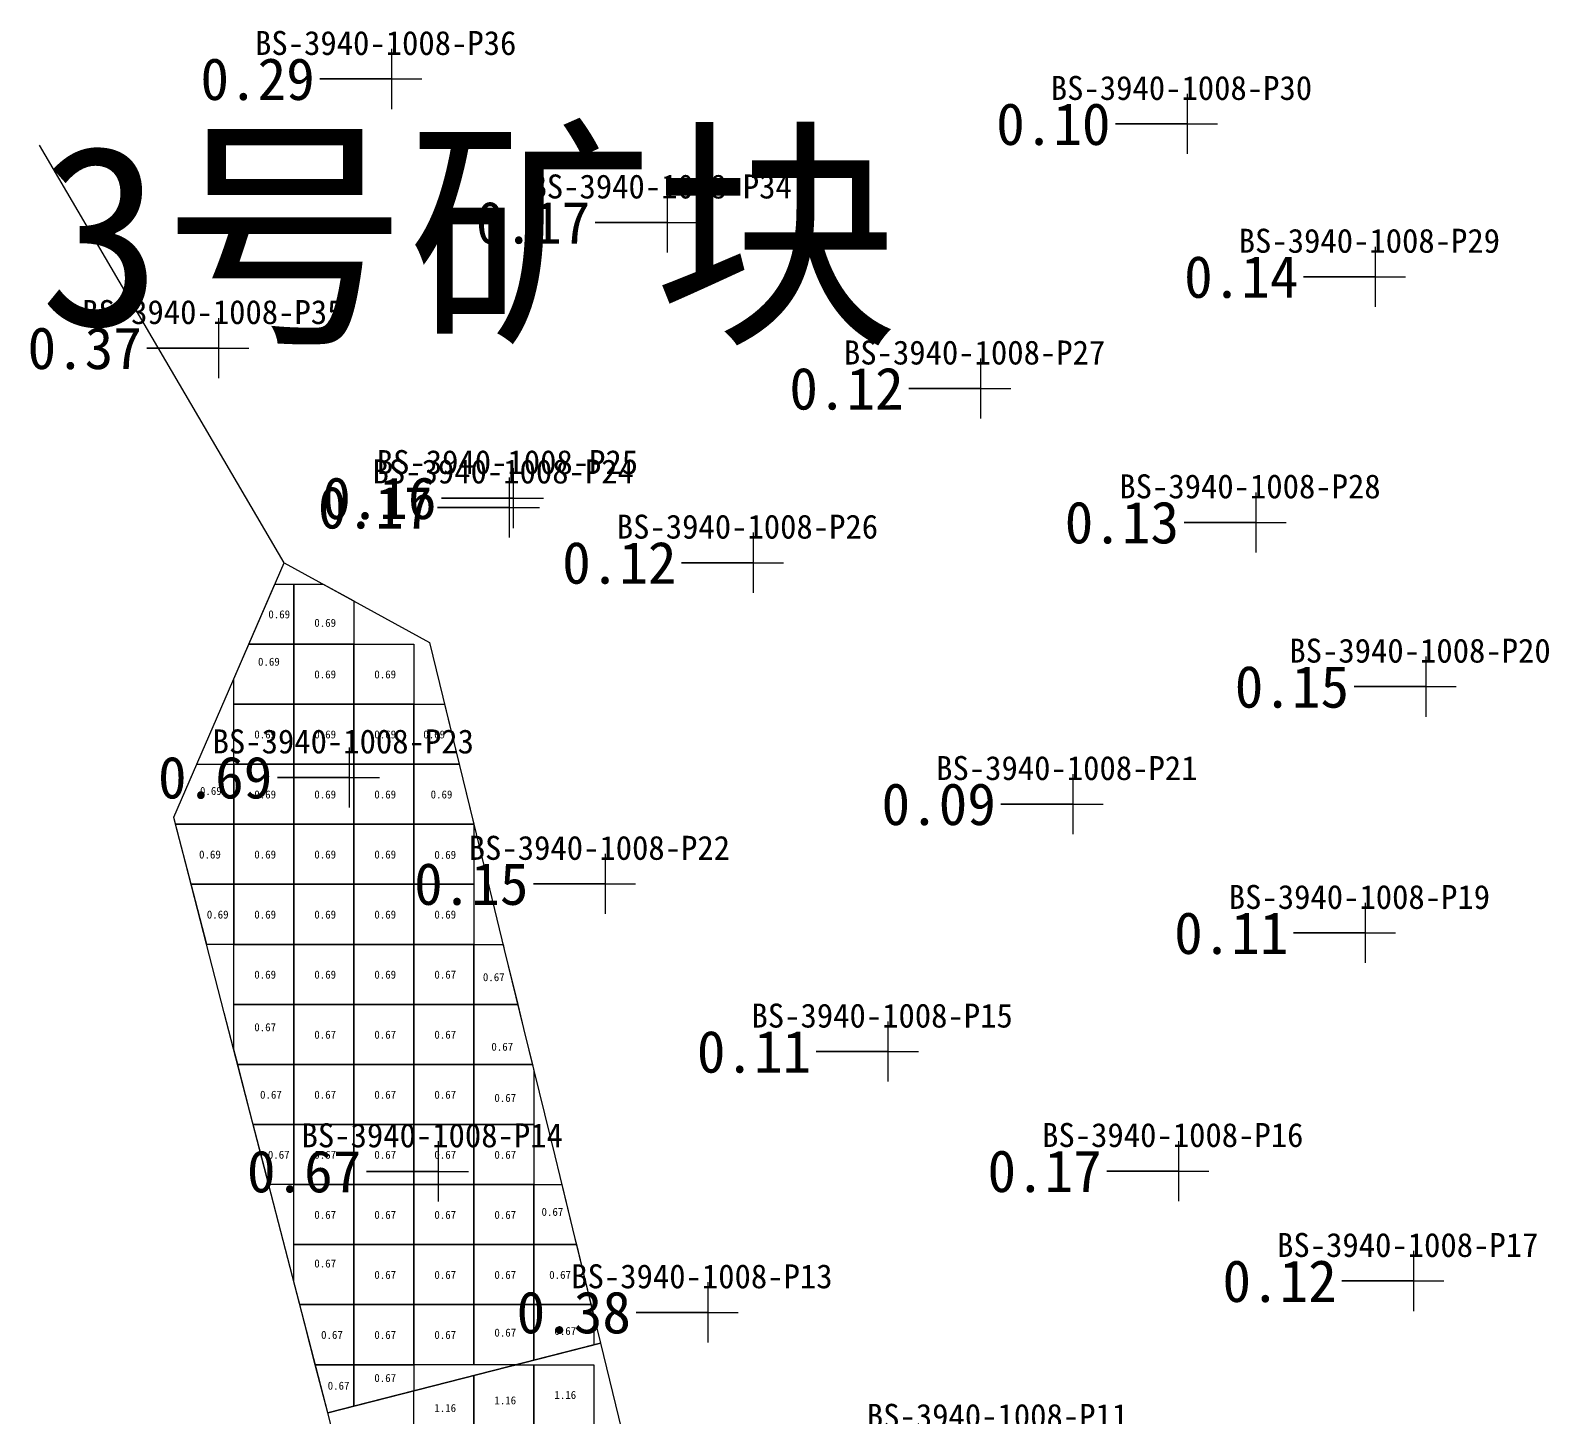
# Model space of a CAD drawing. Header units: metres. Extents: x 470001 to 470177, y 4349638 to 4349825.
# Drawn here: x 470088.92 to 470114.37, y 4349756.38 to 4349779.47 of the extents above; entities that cross this region are included whole.
import ezdxf

# ---------------------------------------------------------------- set-up
doc = ezdxf.new("R2010")
doc.units = ezdxf.units.M
for name, color, linetype in [('0.500-1.000', 4, 'Continuous'), ('1.000-1.500', 5, 'Continuous'), ('点', 7, 'Continuous'), ('爆区方格网', 7, 'Continuous'), ('钻孔', 7, 'Continuous')]:
    doc.layers.add(name, color=color, linetype=linetype)
doc.styles.add('CN_TTF', font='simsunb.ttf')

msp = doc.modelspace()

# ---------------------------------------------------------------- linework, layer by layer
at = {"color": 7}
msp.add_line((470093.143, 4349770.611), (470089.068, 4349777.566), dxfattribs=at)
at = {"layer": '0.500-1.000', "color": 4, "lineweight": 30}
msp.add_lwpolyline([(470096.871, 4349757.221), (470093.868, 4349756.452), (470092.145, 4349763.118), (470091.304, 4349766.375), (470093.143, 4349770.611), (470095.562, 4349769.284), (470096.341, 4349766.095), (470096.401, 4349765.847), (470096.81, 4349764.172), (470097.132, 4349762.854), (470097.649, 4349760.737), (470097.986, 4349759.355), (470098.411, 4349757.616), (470096.871, 4349757.221)], close=True, dxfattribs=at)
at = {"layer": '1.000-1.500', "color": 5, "lineweight": 30}
msp.add_lwpolyline([(470098.411, 4349757.616), (470098.812, 4349755.969), (470101.368, 4349754.835), (470101.13, 4349754.474), (470098.153, 4349749.95), (470102.645, 4349747.444), (470100.621, 4349743.027), (470106.299, 4349739.782), (470109.856, 4349729.218), (470114.373, 4349727.421), (470110.826, 4349722.422), (470110.138, 4349718.026), (470107.154, 4349716.026), (470103.459, 4349714.397), (470104.254, 4349720.146), (470106.075, 4349727.256), (470101.011, 4349728.805), (470100.433, 4349731.043), (470099.259, 4349735.588), (470097.55, 4349742.202), (470095.716, 4349749.299), (470093.868, 4349756.452), (470096.871, 4349757.221), (470098.411, 4349757.616)], close=True, dxfattribs=at)
at = {"layer": '点', "color": 138, "true_color": 0x004c4c}
for p, q in [((470094.937, 4349778.168), (470094.937, 4349779.168)), ((470094.437, 4349778.668), (470095.437, 4349778.668)), ((470108.195, 4349777.419), (470108.195, 4349778.419)), ((470107.695, 4349777.919), (470108.695, 4349777.919)), ((470099.526, 4349775.778), (470099.526, 4349776.778)), ((470099.026, 4349776.278), (470100.026, 4349776.278)), ((470111.326, 4349774.874), (470111.326, 4349775.874)), ((470110.826, 4349775.374), (470111.826, 4349775.374)), ((470092.056, 4349773.687), (470092.056, 4349774.687)), ((470091.556, 4349774.187), (470092.556, 4349774.187)), ((470104.749, 4349773.013), (470104.749, 4349774.013)), ((470104.249, 4349773.513), (470105.249, 4349773.513)), ((470096.895, 4349771.032), (470096.895, 4349772.032)), ((470096.965, 4349771.188), (470096.965, 4349772.188)), ((470109.337, 4349770.784), (470109.337, 4349771.784)), ((470096.395, 4349771.532), (470097.395, 4349771.532)), ((470096.465, 4349771.688), (470097.465, 4349771.688)), ((470108.837, 4349771.284), (470109.837, 4349771.284)), ((470100.964, 4349770.113), (470100.964, 4349771.113)), ((470100.464, 4349770.613), (470101.464, 4349770.613)), ((470112.17, 4349768.048), (470112.17, 4349769.048)), ((470111.67, 4349768.548), (470112.67, 4349768.548)), ((470094.23, 4349766.536), (470094.23, 4349767.536)), ((470093.73, 4349767.036), (470094.73, 4349767.036)), ((470106.285, 4349766.093), (470106.285, 4349767.093)), ((470105.785, 4349766.593), (470106.785, 4349766.593)), ((470098.497, 4349764.764), (470098.497, 4349765.764)), ((470097.997, 4349765.264), (470098.997, 4349765.264)), ((470111.16, 4349763.946), (470111.16, 4349764.946)), ((470110.66, 4349764.446), (470111.66, 4349764.446)), ((470103.208, 4349761.97), (470103.208, 4349762.97)), ((470102.708, 4349762.47), (470103.708, 4349762.47)), ((470095.712, 4349759.976), (470095.712, 4349760.976)), ((470108.05, 4349759.981), (470108.05, 4349760.981)), ((470095.212, 4349760.476), (470096.212, 4349760.476)), ((470107.55, 4349760.481), (470108.55, 4349760.481)), ((470111.965, 4349758.15), (470111.965, 4349759.15)), ((470100.205, 4349757.628), (470100.205, 4349758.628)), ((470111.465, 4349758.65), (470112.465, 4349758.65)), ((470099.705, 4349758.128), (470100.705, 4349758.128))]:
    msp.add_line(p, q, dxfattribs=at)
at = {"layer": '爆区方格网', "color": 4}
for points in [[(470093.304, 4349770.256), (470093.304, 4349769.256), (470092.555, 4349769.256), (470092.989, 4349770.256), (470093.304, 4349770.256)], [(470094.304, 4349769.256), (470093.304, 4349769.256), (470093.304, 4349770.256), (470093.791, 4349770.256), (470094.304, 4349769.975), (470094.304, 4349769.256)], [(470093.304, 4349769.256), (470093.304, 4349768.256), (470092.304, 4349768.256), (470092.304, 4349768.678), (470092.555, 4349769.256), (470093.304, 4349769.256)], [(470093.304, 4349768.256), (470093.304, 4349769.256), (470094.304, 4349769.256), (470094.304, 4349768.256), (470093.304, 4349768.256)], [(470094.304, 4349768.256), (470094.304, 4349769.256), (470095.304, 4349769.256), (470095.304, 4349768.256), (470094.304, 4349768.256)], [(470092.304, 4349767.256), (470092.304, 4349768.256), (470093.304, 4349768.256), (470093.304, 4349767.256), (470092.304, 4349767.256)], [(470093.304, 4349767.256), (470093.304, 4349768.256), (470094.304, 4349768.256), (470094.304, 4349767.256), (470093.304, 4349767.256)], [(470094.304, 4349767.256), (470094.304, 4349768.256), (470095.304, 4349768.256), (470095.304, 4349767.256), (470094.304, 4349767.256)], [(470095.304, 4349767.256), (470095.304, 4349768.256), (470095.813, 4349768.256), (470096.058, 4349767.256), (470095.304, 4349767.256)], [(470092.304, 4349767.256), (470092.304, 4349766.256), (470091.334, 4349766.256), (470091.304, 4349766.375), (470091.686, 4349767.256), (470092.304, 4349767.256)], [(470092.304, 4349766.256), (470092.304, 4349767.256), (470093.304, 4349767.256), (470093.304, 4349766.256), (470092.304, 4349766.256)], [(470093.304, 4349766.256), (470093.304, 4349767.256), (470094.304, 4349767.256), (470094.304, 4349766.256), (470093.304, 4349766.256)], [(470094.304, 4349766.256), (470094.304, 4349767.256), (470095.304, 4349767.256), (470095.304, 4349766.256), (470094.304, 4349766.256)], [(470095.304, 4349766.256), (470095.304, 4349767.256), (470096.058, 4349767.256), (470096.302, 4349766.256), (470095.304, 4349766.256)], [(470092.304, 4349766.256), (470092.304, 4349765.256), (470091.593, 4349765.256), (470091.334, 4349766.256), (470092.304, 4349766.256)], [(470092.304, 4349765.256), (470092.304, 4349766.256), (470093.304, 4349766.256), (470093.304, 4349765.256), (470092.304, 4349765.256)], [(470093.304, 4349765.256), (470093.304, 4349766.256), (470094.304, 4349766.256), (470094.304, 4349765.256), (470093.304, 4349765.256)], [(470094.304, 4349765.256), (470094.304, 4349766.256), (470095.304, 4349766.256), (470095.304, 4349765.256), (470094.304, 4349765.256)], [(470096.304, 4349765.256), (470095.304, 4349765.256), (470095.304, 4349766.256), (470096.302, 4349766.256), (470096.304, 4349766.247), (470096.304, 4349765.256)], [(470092.304, 4349765.256), (470092.304, 4349764.256), (470091.851, 4349764.256), (470091.593, 4349765.256), (470092.304, 4349765.256)], [(470092.304, 4349764.256), (470092.304, 4349765.256), (470093.304, 4349765.256), (470093.304, 4349764.256), (470092.304, 4349764.256)], [(470093.304, 4349764.256), (470093.304, 4349765.256), (470094.304, 4349765.256), (470094.304, 4349764.256), (470093.304, 4349764.256)], [(470094.304, 4349764.256), (470094.304, 4349765.256), (470095.304, 4349765.256), (470095.304, 4349764.256), (470094.304, 4349764.256)], [(470095.304, 4349764.256), (470095.304, 4349765.256), (470096.304, 4349765.256), (470096.304, 4349764.256), (470095.304, 4349764.256)], [(470092.304, 4349763.256), (470092.304, 4349764.256), (470093.304, 4349764.256), (470093.304, 4349763.256), (470092.304, 4349763.256)], [(470093.304, 4349763.256), (470093.304, 4349764.256), (470094.304, 4349764.256), (470094.304, 4349763.256), (470093.304, 4349763.256)], [(470094.304, 4349763.256), (470094.304, 4349764.256), (470095.304, 4349764.256), (470095.304, 4349763.256), (470094.304, 4349763.256)], [(470095.304, 4349763.256), (470095.304, 4349764.256), (470096.304, 4349764.256), (470096.304, 4349763.256), (470095.304, 4349763.256)], [(470096.304, 4349763.256), (470096.304, 4349764.256), (470096.79, 4349764.256), (470096.81, 4349764.172), (470097.034, 4349763.256), (470096.304, 4349763.256)], [(470092.304, 4349763.256), (470093.304, 4349763.256), (470093.304, 4349762.256), (470092.368, 4349762.256), (470092.304, 4349762.505), (470092.304, 4349763.256)], [(470093.304, 4349762.256), (470093.304, 4349763.256), (470094.304, 4349763.256), (470094.304, 4349762.256), (470093.304, 4349762.256)], [(470094.304, 4349762.256), (470094.304, 4349763.256), (470095.304, 4349763.256), (470095.304, 4349762.256), (470094.304, 4349762.256)], [(470095.304, 4349762.256), (470095.304, 4349763.256), (470096.304, 4349763.256), (470096.304, 4349762.256), (470095.304, 4349762.256)], [(470096.304, 4349762.256), (470096.304, 4349763.256), (470097.034, 4349763.256), (470097.132, 4349762.854), (470097.278, 4349762.256), (470096.304, 4349762.256)], [(470093.304, 4349762.256), (470093.304, 4349761.256), (470092.626, 4349761.256), (470092.368, 4349762.256), (470093.304, 4349762.256)], [(470093.304, 4349761.256), (470093.304, 4349762.256), (470094.304, 4349762.256), (470094.304, 4349761.256), (470093.304, 4349761.256)], [(470094.304, 4349761.256), (470094.304, 4349762.256), (470095.304, 4349762.256), (470095.304, 4349761.256), (470094.304, 4349761.256)], [(470095.304, 4349761.256), (470095.304, 4349762.256), (470096.304, 4349762.256), (470096.304, 4349761.256), (470095.304, 4349761.256)], [(470097.304, 4349761.256), (470096.304, 4349761.256), (470096.304, 4349762.256), (470097.278, 4349762.256), (470097.304, 4349762.15), (470097.304, 4349761.256)], [(470093.304, 4349761.256), (470093.304, 4349760.256), (470092.885, 4349760.256), (470092.626, 4349761.256), (470093.304, 4349761.256)], [(470093.304, 4349760.256), (470093.304, 4349761.256), (470094.304, 4349761.256), (470094.304, 4349760.256), (470093.304, 4349760.256)], [(470094.304, 4349760.256), (470094.304, 4349761.256), (470095.304, 4349761.256), (470095.304, 4349760.256), (470094.304, 4349760.256)], [(470095.304, 4349760.256), (470095.304, 4349761.256), (470096.304, 4349761.256), (470096.304, 4349760.256), (470095.304, 4349760.256)], [(470096.304, 4349760.256), (470096.304, 4349761.256), (470097.304, 4349761.256), (470097.304, 4349760.256), (470096.304, 4349760.256)], [(470093.304, 4349759.256), (470093.304, 4349760.256), (470094.304, 4349760.256), (470094.304, 4349759.256), (470093.304, 4349759.256)], [(470094.304, 4349759.256), (470094.304, 4349760.256), (470095.304, 4349760.256), (470095.304, 4349759.256), (470094.304, 4349759.256)], [(470095.304, 4349759.256), (470095.304, 4349760.256), (470096.304, 4349760.256), (470096.304, 4349759.256), (470095.304, 4349759.256)], [(470096.304, 4349759.256), (470096.304, 4349760.256), (470097.304, 4349760.256), (470097.304, 4349759.256), (470096.304, 4349759.256)], [(470097.304, 4349759.256), (470097.304, 4349760.256), (470097.766, 4349760.256), (470097.986, 4349759.355), (470098.01, 4349759.256), (470097.304, 4349759.256)], [(470093.304, 4349759.256), (470094.304, 4349759.256), (470094.304, 4349758.256), (470093.402, 4349758.256), (470093.304, 4349758.634), (470093.304, 4349759.256)], [(470094.304, 4349758.256), (470094.304, 4349759.256), (470095.304, 4349759.256), (470095.304, 4349758.256), (470094.304, 4349758.256)], [(470095.304, 4349758.256), (470095.304, 4349759.256), (470096.304, 4349759.256), (470096.304, 4349758.256), (470095.304, 4349758.256)], [(470096.304, 4349758.256), (470096.304, 4349759.256), (470097.304, 4349759.256), (470097.304, 4349758.256), (470096.304, 4349758.256)], [(470097.304, 4349758.256), (470097.304, 4349759.256), (470098.01, 4349759.256), (470098.254, 4349758.256), (470097.304, 4349758.256)], [(470094.304, 4349758.256), (470094.304, 4349757.256), (470093.66, 4349757.256), (470093.402, 4349758.256), (470094.304, 4349758.256)], [(470094.304, 4349757.256), (470094.304, 4349758.256), (470095.304, 4349758.256), (470095.304, 4349757.256), (470094.304, 4349757.256)], [(470095.304, 4349757.256), (470095.304, 4349758.256), (470096.304, 4349758.256), (470096.304, 4349757.256), (470095.304, 4349757.256)], [(470096.304, 4349757.256), (470096.304, 4349758.256), (470097.304, 4349758.256), (470097.304, 4349757.332), (470097.007, 4349757.256), (470096.304, 4349757.256)], [(470098.304, 4349757.588), (470097.304, 4349757.332), (470097.304, 4349758.256), (470098.254, 4349758.256), (470098.304, 4349758.053), (470098.304, 4349757.588)], [(470094.304, 4349757.256), (470094.304, 4349756.563), (470093.868, 4349756.452), (470093.66, 4349757.256), (470094.304, 4349757.256)], [(470094.304, 4349757.256), (470095.304, 4349757.256), (470095.304, 4349756.82), (470094.304, 4349756.563), (470094.304, 4349757.256)]]:
    msp.add_lwpolyline(points, close=True, dxfattribs=at)
at = {"layer": '爆区方格网', "color": 5}
for points in [[(470097.304, 4349757.256), (470097.304, 4349756.256), (470096.304, 4349756.256), (470096.304, 4349757.076), (470096.871, 4349757.221), (470097.007, 4349757.256), (470097.304, 4349757.256)], [(470097.304, 4349756.256), (470097.304, 4349757.256), (470098.304, 4349757.256), (470098.304, 4349756.256), (470097.304, 4349756.256)], [(470096.304, 4349756.256), (470095.304, 4349756.256), (470095.304, 4349756.82), (470096.304, 4349757.076), (470096.304, 4349756.256)]]:
    msp.add_lwpolyline(points, close=True, dxfattribs=at)
at = {"layer": '钻孔', "color": 8, "lineweight": 35}
for p, q in [((470094.937, 4349778.668), (470093.737, 4349778.668)), ((470108.195, 4349777.919), (470106.995, 4349777.919)), ((470099.526, 4349776.278), (470098.326, 4349776.278)), ((470111.326, 4349775.374), (470110.126, 4349775.374)), ((470092.056, 4349774.187), (470090.856, 4349774.187)), ((470104.749, 4349773.513), (470103.549, 4349773.513)), ((470096.895, 4349771.532), (470095.695, 4349771.532)), ((470096.965, 4349771.688), (470095.765, 4349771.688)), ((470109.337, 4349771.284), (470108.137, 4349771.284)), ((470100.964, 4349770.613), (470099.764, 4349770.613)), ((470112.17, 4349768.548), (470110.97, 4349768.548)), ((470106.285, 4349766.593), (470105.085, 4349766.593)), ((470098.497, 4349765.264), (470097.297, 4349765.264)), ((470111.16, 4349764.446), (470109.96, 4349764.446)), ((470103.208, 4349762.47), (470102.008, 4349762.47)), ((470108.05, 4349760.481), (470106.85, 4349760.481)), ((470111.965, 4349758.65), (470110.765, 4349758.65)), ((470100.205, 4349758.128), (470099.005, 4349758.128))]:
    msp.add_line(p, q, dxfattribs=at)
at = {"layer": '钻孔', "color": 4, "lineweight": 35}
for p, q in [((470094.23, 4349767.036), (470093.03, 4349767.036)), ((470095.712, 4349760.476), (470094.512, 4349760.476))]:
    msp.add_line(p, q, dxfattribs=at)

# ---------------------------------------------------------------- texts
at = {"color": 4, "style": 'CN_TTF'}
for s, p in [('0.69', (470092.878, 4349769.686)), ('0.69', (470093.644, 4349769.545)), ('0.69', (470092.706, 4349768.897)), ('0.69', (470093.644, 4349768.686)), ('0.69', (470094.644, 4349768.686)), ('0.69', (470092.644, 4349767.686)), ('0.69', (470093.644, 4349767.686)), ('0.69', (470094.644, 4349767.686)), ('0.69', (470095.46, 4349767.686)), ('0.69', (470091.739, 4349766.745)), ('0.69', (470092.644, 4349766.686)), ('0.69', (470093.644, 4349766.686)), ('0.69', (470094.644, 4349766.686)), ('0.69', (470095.582, 4349766.686)), ('0.69', (470091.724, 4349765.686)), ('0.69', (470092.644, 4349765.686)), ('0.69', (470093.644, 4349765.686)), ('0.69', (470094.644, 4349765.686)), ('0.69', (470095.644, 4349765.682)), ('0.69', (470091.853, 4349764.686)), ('0.69', (470092.644, 4349764.686)), ('0.69', (470093.644, 4349764.686)), ('0.69', (470094.644, 4349764.686)), ('0.69', (470095.644, 4349764.686)), ('0.69', (470092.644, 4349763.686)), ('0.69', (470093.644, 4349763.686)), ('0.69', (470094.644, 4349763.686)), ('0.67', (470095.644, 4349763.686)), ('0.67', (470096.453, 4349763.644)), ('0.67', (470092.644, 4349762.81)), ('0.67', (470093.644, 4349762.686)), ('0.67', (470094.644, 4349762.686)), ('0.67', (470095.644, 4349762.686)), ('0.67', (470096.594, 4349762.485)), ('0.67', (470092.74, 4349761.686)), ('0.67', (470093.644, 4349761.686)), ('0.67', (470094.644, 4349761.686)), ('0.67', (470095.644, 4349761.686)), ('0.67', (470096.644, 4349761.633)), ('0.67', (470092.87, 4349760.686)), ('0.67', (470093.644, 4349760.686)), ('0.67', (470094.644, 4349760.686)), ('0.67', (470095.644, 4349760.686)), ('0.67', (470096.644, 4349760.686)), ('0.67', (470093.644, 4349759.686)), ('0.67', (470094.644, 4349759.686)), ('0.67', (470095.644, 4349759.686)), ('0.67', (470096.644, 4349759.686)), ('0.67', (470097.43, 4349759.735)), ('0.67', (470093.644, 4349758.875)), ('0.67', (470094.644, 4349758.686)), ('0.67', (470095.644, 4349758.686)), ('0.67', (470096.644, 4349758.686)), ('0.67', (470097.558, 4349758.686)), ('0.67', (470093.757, 4349757.686)), ('0.67', (470094.644, 4349757.686)), ('0.67', (470095.644, 4349757.686)), ('0.67', (470096.644, 4349757.724)), ('0.67', (470097.644, 4349757.751)), ('0.67', (470094.644, 4349756.968)), ('0.67', (470093.867, 4349756.84))]:
    msp.add_text(s, height=0.1333, dxfattribs=at).set_placement(p)
at = {"color": 5, "style": 'CN_TTF'}
for p in [(470097.644, 4349756.686), (470095.644, 4349756.468), (470096.644, 4349756.596)]:
    msp.add_text('1.16', height=0.1333, dxfattribs=at).set_placement(p)
at = {"insert": (470089.068, 4349777.566), "char_height": 3, "attachment_point": 1, "style": 'CN_TTF'}
msp.add_mtext('3号矿块', dxfattribs=at)
at = {"layer": '钻孔', "color": 138, "true_color": 0x004c4c, "style": 'CN_TTF'}
for s, p in [('BS-3940-1008-P36', (470092.657, 4349779.068)), ('BS-3940-1008-P30', (470105.915, 4349778.319)), ('BS-3940-1008-P34', (470097.246, 4349776.678)), ('BS-3940-1008-P29', (470109.046, 4349775.774)), ('BS-3940-1008-P35', (470089.776, 4349774.587)), ('BS-3940-1008-P27', (470102.469, 4349773.913)), ('BS-3940-1008-P24', (470094.615, 4349771.932)), ('BS-3940-1008-P25', (470094.685, 4349772.088)), ('BS-3940-1008-P28', (470107.057, 4349771.684)), ('BS-3940-1008-P26', (470098.684, 4349771.013)), ('BS-3940-1008-P20', (470109.89, 4349768.948)), ('BS-3940-1008-P23', (470091.95, 4349767.436)), ('BS-3940-1008-P21', (470104.005, 4349766.993)), ('BS-3940-1008-P22', (470096.217, 4349765.664)), ('BS-3940-1008-P19', (470108.88, 4349764.846)), ('BS-3940-1008-P15', (470100.928, 4349762.87)), ('BS-3940-1008-P14', (470093.432, 4349760.876)), ('BS-3940-1008-P16', (470105.77, 4349760.881)), ('BS-3940-1008-P17', (470109.685, 4349759.05)), ('BS-3940-1008-P13', (470097.925, 4349758.528)), ('BS-3940-1008-P11', (470102.85, 4349756.204))]:
    msp.add_text(s, height=0.4, dxfattribs=at).set_placement(p)
at = {"layer": '钻孔', "color": 8, "style": 'CN_TTF'}
for s, p in [('0.29', (470091.747, 4349778.318)), ('0.10', (470105.005, 4349777.569)), ('0.17', (470096.336, 4349775.928)), ('0.14', (470108.136, 4349775.024)), ('0.37', (470088.866, 4349773.837)), ('0.12', (470101.559, 4349773.163)), ('0.16', (470093.775, 4349771.338)), ('0.17', (470093.705, 4349771.182)), ('0.13', (470106.147, 4349770.934)), ('0.12', (470097.774, 4349770.263)), ('0.15', (470108.98, 4349768.198)), ('0.09', (470103.095, 4349766.243)), ('0.15', (470095.307, 4349764.914)), ('0.11', (470107.97, 4349764.096)), ('0.11', (470100.018, 4349762.12)), ('0.17', (470104.86, 4349760.131)), ('0.12', (470108.775, 4349758.3)), ('0.38', (470097.015, 4349757.778))]:
    msp.add_text(s, height=0.7, dxfattribs=at).set_placement(p)
at = {"layer": '钻孔', "color": 4, "style": 'CN_TTF'}
for s, p in [('0.69', (470091.04, 4349766.686)), ('0.67', (470092.522, 4349760.126))]:
    msp.add_text(s, height=0.7, dxfattribs=at).set_placement(p)

doc.saveas('drawing.dxf')
